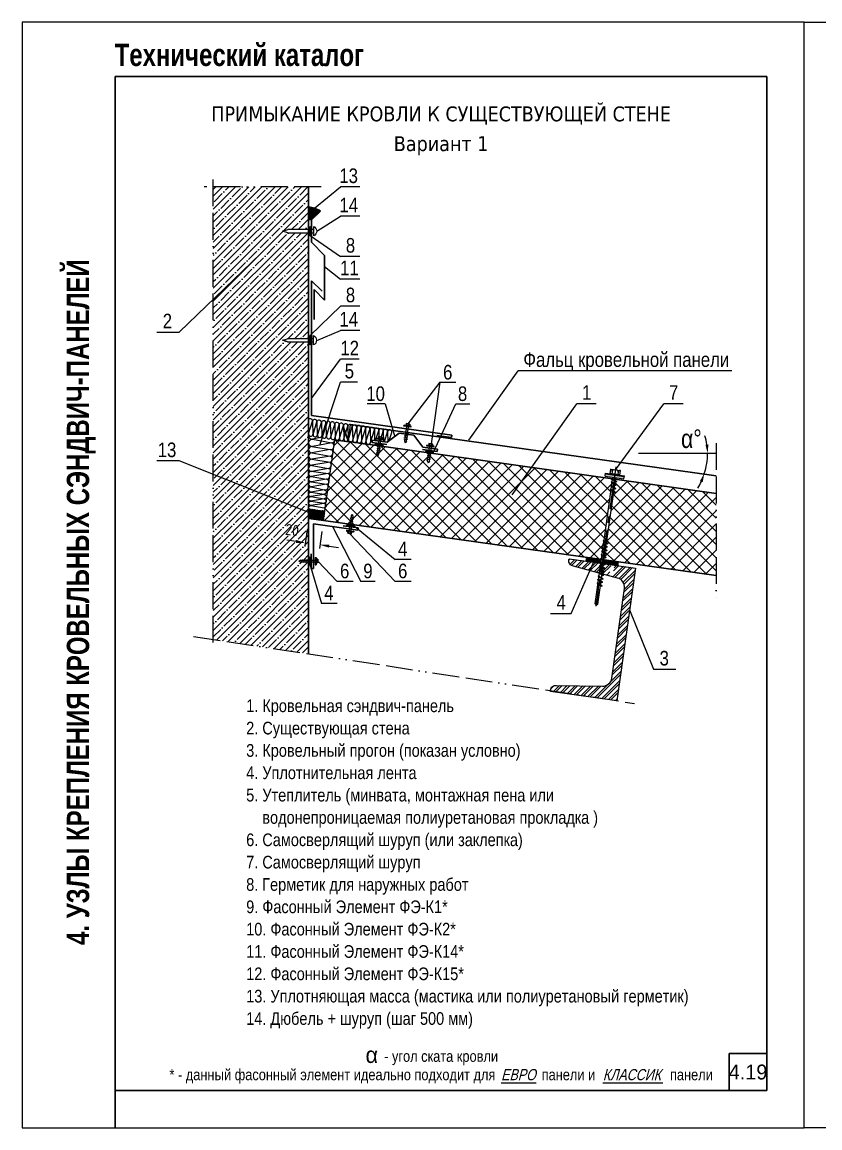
# Model space of a CAD drawing. Extents: x 5821 to 16321, y -13531 to 5774.
# Drawn here: x 14221 to 15292, y -11304 to -9819 of the extents above; entities that cross this region are included whole.
import ezdxf
from ezdxf.enums import TextEntityAlignment as Align

# ---------------------------------------------------------------- set-up
doc = ezdxf.new("R2010")
doc.units = 0
doc.header["$LTSCALE"] = 3
doc.linetypes.add('ACAD_ISO13W100', pattern=[36, 12, -3, 12, -3, 0, -3, 0, -3])
doc.linetypes.add('CENTER2', pattern=[28.575, 19.05, -3.175, 3.175, -3.175])
doc.layers.get('0').update_dxf_attribs({"linetype": 'CONTINUOUS', "lineweight": 30})
doc.layers.get('DEFPOINTS').update_dxf_attribs({"linetype": 'CONTINUOUS'})
for name, color, linetype, lineweight in [('Logo', 1, 'CONTINUOUS', 9), ('new_fill', 8, 'CONTINUOUS', 13), ('RAZMER', 7, 'CONTINUOUS', 9), ('Нащельники', 1, 'CONTINUOUS', 30), ('Саморезы', 7, 'CONTINUOUS', 13)]:
    doc.layers.add(name, color=color, linetype=linetype, lineweight=lineweight)
doc.layers.add('Прогон', color=7, linetype='CONTINUOUS')
doc.styles.add('LOGO', font='HATTEN.TTF')
doc.styles.add('ROMANS', font='romans.shx', dxfattribs={"width": 0.85})
doc.styles.get("Standard").update_dxf_attribs({"font": 'TAHOMA.TTF'})
doc.styles.add('style1', font='ARIALN.TTF')
doc.styles.add('style2', font='impact.TTF')
doc.styles.add('курсив', font='ARIAL.TTF', dxfattribs={"width": 0.8, "oblique": 15})
doc.dimstyles.new('5', dxfattribs={"dimscale": 5, "dimtxt": 3, "dimasz": 2.5, "dimexe": 1, "dimexo": 3, "dimgap": 0, "dimtad": 0, "dimdec": 0, "dimzin": 9, "dimdsep": 46, "dimtxsty": 'ROMANS', "dimblk2": 'OBLIQUE', "dimcen": -3, "dimdle": 1.5, "dimclrd": 256, "dimclre": 256, "dimclrt": 256, "dimadec": 0, "dimazin": 0, "dimtfac": 1, "dimtdec": 0, "dimtofl": 0, "dimtmove": 2, "dimatfit": 3, "dimfxl": 0, "dimtvp": 1, "dimtolj": 1, "dimtzin": 9, "dimarcsym": 0})
pattern_1 = [(360, (6525.6242, -17239.8601), (6e-16, 1.25), []), (60, (6525.6242, -17239.8601), (-1.08253175, 0.625), []), (120, (6525.6242, -17239.8601), (-1.08253175, -0.625), [])]
pattern_2 = [(45, (-4557.83, -20885.366), (-8.838835, 8.838835), []), (45, (-4548.991, -20885.366), (-8.838835, 8.838835), [15.625, -3.125, 0, -3.125])]

# ---------------------------------------------------------------- blocks, each defined once
blk = doc.blocks.new('*D1397')
at = {"layer": 'DEFPOINTS', "color": 0, "transparency": 16777216}
for p in [(14605.8, -10485.2), (14625.6, -10488), (14601.2, -10518)]:
    blk.add_point(p, dxfattribs=at)
at = {"layer": 'RAZMER', "lineweight": -2, "transparency": 16777216}
for p, q in [((14603.7, -10500), (14600.5, -10522.9)), ((14623.5, -10502.8), (14620.3, -10525.7)), ((14588.8, -10516.2), (14576.4, -10514.5)), ((14633.4, -10522.5), (14645.8, -10524.2))]:
    blk.add_line(p, q, dxfattribs=at)
at = {"layer": 'RAZMER', "transparency": 16777216}
for points in [[(14589.1, -10514.2), (14588.5, -10518.3), (14601.2, -10518)], [(14633.7, -10520.4), (14633.1, -10524.5), (14621, -10520.7)]]:
    blk.add_solid(points, dxfattribs=at)
at = {"layer": 'RAZMER', "transparency": 16777216, "insert": (14583.6, -10500.9), "char_height": 15, "attachment_point": 5, "rotation": 352.0324, "style": 'ROMANS'}
blk.add_mtext('\\A1;20', dxfattribs=at)
blk = doc.blocks.new('_OBLIQUE')
at = {"color": 0, "linetype": 'ByBlock'}
blk.add_line((-0.5, -0.5), (0.5, 0.5), dxfattribs=at)
blk = doc.blocks.new('дюбель')
at = {"layer": 'Прогон', "ltscale": 150}
for p, q in [((0, 41.7), (-2.1, 34.9)), ((-2.1, 0), (-2.1, 34.9)), ((2.1, 34.9), (0, 41.7)), ((2.1, 34.9), (2.1, 0)), ((6.3, 0), (-6.3, 0))]:
    blk.add_line(p, q, dxfattribs=at)
blk.add_arc((0, 2.7), 6.82, 203.6469, 336.3531, dxfattribs=at)
blk = doc.blocks.new('саморез1')
at = {"layer": 'new_fill'}
blk.add_hatch(color=254, dxfattribs=at).paths.add_polyline_path([(-1.2, -4.8), (0, -4.8), (0, 4.8), (-1.2, 4.8)])
at = {"layer": 'Саморезы', "ltscale": 150}
for p, q in [((-3.9, 2.6), (-1.5, 2.6)), ((-3.9, 2.6), (-3.9, -2.4)), ((-2.9, 1.7), (-1.5, 1.7)), ((-1.9, 2.6), (-1.9, -2.4)), ((0, 4.8), (-1.5, 4.8)), ((-1.5, 4.8), (-1.5, -4.8)), ((-1.2, 4.8), (-1.2, -4.8)), ((0, 4.8), (0, -4.8)), ((19.2, 1.4), (0, 1.4)), ((8.4, 2.4), (10.5, -2.4)), ((11.1, 2.4), (13.2, -2.4)), ((13.8, 2.4), (15.9, -2.4)), ((16.4, 2.4), (18.5, -2.4)), ((19.2, 1.4), (21.8, 0)), ((19.2, -1.4), (21.8, 0)), ((-3.9, -2.4), (-1.5, -2.4)), ((-2.9, -1.4), (-1.5, -1.4)), ((0, -4.8), (-1.5, -4.8)), ((0, -1.4), (19.2, -1.4))]:
    blk.add_line(p, q, dxfattribs=at)
for centre, start, end in [((-2.9, 2.7), 182.373, 269.9653), ((-2.9, 0.7), 90.0347, 177.627), ((-2.9, -0.4), 182.373, 269.9653), ((-2.9, -2.4), 90.0347, 177.627)]:
    blk.add_arc(centre, 1, start, end, dxfattribs=at)
blk = doc.blocks.new('саморез4')
at = {"layer": 'new_fill'}
blk.add_hatch(color=254, dxfattribs=at).paths.add_polyline_path([(-2.4, -9.4), (0, -9.4), (0, 9.8), (-2.4, 9.8)])
at = {"layer": 'Саморезы', "ltscale": 150}
for p, q in [((-7.9, 5), (-3.1, 5)), ((-7.9, -5), (-7.9, 5)), ((-5.9, 3.1), (-3.1, 3.1)), ((-3.8, -5), (-3.8, 5)), ((0, 9.8), (-3.1, 9.8)), ((-3.1, -9.4), (-3.1, 9.8)), ((-2.4, -9.4), (-2.4, 9.8)), ((0, -9.4), (0, 9.8)), ((64.9, 1.5), (0, 1.5)), ((1.3, -2.2), (3.4, 2.7)), ((1.9, -2.2), (4, 2.7)), ((3.7, 2.9), (3.4, 2.7)), ((3.7, 2.9), (4, 2.7)), ((4.9, -2.2), (7, 2.7)), ((5.5, -2.2), (7.6, 2.7)), ((7.3, 2.9), (7, 2.7)), ((7.3, 2.9), (7.6, 2.7)), ((8.6, -2.2), (10.7, 2.7)), ((9.2, -2.2), (11.3, 2.7)), ((11, 2.9), (10.7, 2.7)), ((11, 2.9), (11.3, 2.7)), ((12.2, -2.2), (14.3, 2.7)), ((12.8, -2.2), (14.9, 2.7)), ((14.6, 2.9), (14.3, 2.7)), ((14.6, 2.9), (14.9, 2.7)), ((64.9, -2.2), (67, 2.7)), ((65.6, -2.2), (67.7, 2.7)), ((67.3, 2.9), (67, 2.7)), ((130, 1.3), (67.1, 1.3)), ((67.3, 2.9), (67.7, 2.7)), ((68.6, -2.2), (70.7, 2.7)), ((69.2, -2.2), (71.3, 2.7)), ((71, 2.9), (70.7, 2.7)), ((71, 2.9), (71.3, 2.7)), ((72.2, -2.2), (74.3, 2.7)), ((72.8, -2.2), (74.9, 2.7)), ((74.6, 2.9), (74.3, 2.7)), ((74.6, 2.9), (74.9, 2.7)), ((75.8, -2.2), (77.9, 2.7)), ((76.4, -2.2), (78.5, 2.7)), ((78.2, 2.9), (77.9, 2.7)), ((78.2, 2.9), (78.5, 2.7)), ((79.5, -2.2), (81.5, 2.7)), ((80.1, -2.2), (82.2, 2.7)), ((81.9, 2.9), (81.5, 2.7)), ((81.9, 2.9), (82.2, 2.7)), ((83.1, -2.2), (85.2, 2.7)), ((83.7, -2.2), (85.8, 2.7)), ((85.5, 2.9), (85.2, 2.7)), ((85.5, 2.9), (85.8, 2.7)), ((86.7, -2.2), (88.8, 2.7)), ((87.3, -2.2), (89.4, 2.7)), ((89.1, 2.9), (88.8, 2.7)), ((89.1, 2.9), (89.4, 2.7)), ((90.3, -2.2), (92.4, 2.7)), ((90.9, -2.2), (93, 2.7)), ((92.7, 2.9), (92.4, 2.7)), ((92.7, 2.9), (93, 2.7)), ((94, -2.2), (96.1, 2.7)), ((94.6, -2.2), (96.7, 2.7)), ((96.4, 2.9), (96.1, 2.7)), ((96.4, 2.9), (96.7, 2.7)), ((97.6, -2.2), (99.7, 2.7)), ((98.2, -2.2), (100.3, 2.7)), ((100, 2.9), (99.7, 2.7)), ((100, 2.9), (100.3, 2.7)), ((101.2, -2.2), (103.3, 2.7)), ((101.8, -2.2), (103.9, 2.7)), ((103.6, 2.9), (103.3, 2.7)), ((103.6, 2.9), (103.9, 2.7)), ((104.8, -2.2), (106.9, 2.7)), ((105.5, -2.2), (107.6, 2.7)), ((107.2, 2.9), (106.9, 2.7)), ((107.2, 2.9), (107.6, 2.7)), ((108.5, -2.2), (110.6, 2.7)), ((109.1, -2.2), (111.2, 2.7)), ((110.9, 2.9), (110.6, 2.7)), ((110.9, 2.9), (111.2, 2.7)), ((130, 1.3), (131.2, 0)), ((-7.9, -5), (-3.1, -5)), ((-5.9, -3.1), (-3.1, -3.1)), ((0, -9.4), (-3.1, -9.4)), ((64.9, -1.5), (0, -1.5)), ((64.9, -1.5), (0, -1.5)), ((1.6, -2.4), (1.3, -2.2)), ((1.6, -2.4), (1.9, -2.2)), ((5.2, -2.4), (4.9, -2.2)), ((5.2, -2.4), (5.5, -2.2)), ((8.9, -2.4), (8.6, -2.2)), ((8.9, -2.4), (9.2, -2.2)), ((12.5, -2.4), (12.2, -2.2)), ((12.5, -2.4), (12.8, -2.2)), ((65.3, -2.4), (64.9, -2.2)), ((65.3, -2.4), (65.6, -2.2)), ((130, -1.3), (67.1, -1.3)), ((68.9, -2.4), (68.6, -2.2)), ((68.9, -2.4), (69.2, -2.2)), ((72.5, -2.4), (72.2, -2.2)), ((72.5, -2.4), (72.8, -2.2)), ((76.1, -2.4), (75.8, -2.2)), ((76.1, -2.4), (76.4, -2.2)), ((79.8, -2.4), (79.5, -2.2)), ((79.8, -2.4), (80.1, -2.2)), ((83.4, -2.4), (83.1, -2.2)), ((83.4, -2.4), (83.7, -2.2)), ((87, -2.4), (86.7, -2.2)), ((87, -2.4), (87.3, -2.2)), ((90.6, -2.4), (90.3, -2.2)), ((90.6, -2.4), (90.9, -2.2)), ((94.3, -2.4), (94, -2.2)), ((94.3, -2.4), (94.6, -2.2)), ((97.9, -2.4), (97.6, -2.2)), ((97.9, -2.4), (98.2, -2.2)), ((101.5, -2.4), (101.2, -2.2)), ((101.5, -2.4), (101.8, -2.2)), ((105.1, -2.4), (104.8, -2.2)), ((105.1, -2.4), (105.5, -2.2)), ((108.8, -2.4), (108.5, -2.2)), ((108.8, -2.4), (109.1, -2.2)), ((130, -1.3), (131.2, 0))]:
    blk.add_line(p, q, dxfattribs=at)
at = {"layer": 'Саморезы'}
for p, q in [((67.1, 1.3), (64.9, 1.5)), ((67.1, -1.3), (64.9, -1.5))]:
    blk.add_line(p, q, dxfattribs=at)
at = {"layer": 'Саморезы', "ltscale": 150}
for centre, radius, start, end in [((-5.9, 5.1), 2, 182.373, 269.9653), ((-5.9, 1.1), 2, 90.0347, 177.627), ((80.3, 1057.7), 1058.9, 271.592, 272.7554), ((-5.9, -1.1), 2, 182.373, 269.9653), ((-5.9, -5.1), 2, 90.0347, 177.627)]:
    blk.add_arc(centre, radius, start, end, dxfattribs=at)
blk = doc.blocks.new('1volna')
at = {"layer": 'new_fill'}
for p, q in [((2.7, -16.2), (-2.7, 16.2)), ((8.1, 16.2), (2.7, -16.2)), ((13.7, -16.2), (8.3, 16.2)), ((19.1, 16.2), (13.7, -16.2)), ((24.7, -16.2), (19.3, 16.2)), ((30, 16.2), (24.7, -16.2)), ((35.9, -16.2), (30.5, 16.2)), ((41.3, 16.2), (35.9, -16.2))]:
    blk.add_line(p, q, dxfattribs=at)
for centre, start, end in [((2.7, 16.2), 0, 180), ((13.7, 16.2), 0, 180), ((24.7, 16.2), 0, 180), ((35.9, 16.2), 0, 180), ((-2.9, -16.2), 180, 270), ((-2.7, -16.2), 270, 0), ((8.1, -16.2), 180, 270), ((8.3, -16.2), 270, 0), ((19.1, -16.2), 180, 270), ((19.3, -16.2), 270, 0), ((30, -16.2), 180, 270), ((30.5, -16.2), 270, 0)]:
    blk.add_arc(centre, 5.4, start, end, dxfattribs=at)

msp = doc.modelspace()

# ---------------------------------------------------------------- hatches: boundary and pattern name
at = {"layer": 'new_fill'}
h = msp.add_hatch(dxfattribs=at)
h.set_pattern_fill('ANSI35', color=256, scale=50, style=0)
h.set_pattern_definition(pattern_2)
h.paths.add_polyline_path([(14477.71, -10501.31), (14605.77, -10430.93), (14605.77, -10248.09), (14577.64, -10248.09), (14574.96, -10245.99), (14577.64, -10243.89), (14605.77, -10243.89), (14605.77, -10101.58), (14577.64, -10101.58), (14574.96, -10099.48), (14577.64, -10097.38), (14605.77, -10097.38), (14605.77, -10040.03), (14477.71, -10040.03)])
h = msp.add_hatch(dxfattribs=at)
h.set_pattern_fill('NET3', color=256, scale=10, style=0)
h.set_pattern_definition([(0, (3888.2201, -14873.3375), (3e-16, 1.25), []), (60, (3888.2201, -14873.3375), (-1.08253175, 0.625), []), (120, (3888.2201, -14873.3375), (-1.08253175, -0.625), [])])
h.paths.add_polyline_path([(14621.58, -10072.46, 0.148262), (14605.77, -10067.26), (14605.77, -10084.48), (14609.56, -10084.48)])
h = msp.add_hatch(dxfattribs=at)
h.set_pattern_fill('NET3', color=256, scale=10, style=0)
h.set_pattern_definition([(180, (13967.7021, -15419.9126), (3e-16, 1.25), []), (120, (13967.7021, -15419.9126), (1.08253175, 0.625), []), (60, (13967.7021, -15419.9126), (1.08253175, -0.625), [])])
h.paths.add_polyline_path([(14605.77, -10095.54, -1), (14609.56, -10095.54), (14609.56, -10097.38), (14605.77, -10097.38)])
h.paths.add_polyline_path([(14605.77, -10097.38), (14609.56, -10097.38), (14609.56, -10101.58), (14605.77, -10101.58)])
h.paths.add_polyline_path([(14605.77, -10101.58), (14609.56, -10101.58), (14609.56, -10103.43, -1), (14605.77, -10103.43)])
h = msp.add_hatch(dxfattribs=at)
h.set_pattern_fill('NET3', color=256, scale=10, style=0)
h.set_pattern_definition([(180, (13967.7021, -4925.5567), (1e-13, -1.25), []), (240, (13967.7021, -4925.5567), (1.08253175, -0.625), []), (300, (13967.7021, -4925.5567), (1.08253175, 0.625), [])])
h.paths.add_polyline_path([(14605.77, -10249.93, 1), (14609.56, -10249.93), (14609.56, -10248.09), (14605.77, -10248.09)])
h.paths.add_polyline_path([(14605.77, -10248.09), (14609.56, -10248.09), (14609.56, -10243.89), (14605.77, -10243.89)])
h.paths.add_polyline_path([(14605.77, -10243.89), (14609.56, -10243.89), (14609.56, -10242.04, 1), (14605.77, -10242.04)])
h = msp.add_hatch(dxfattribs=at)
h.set_pattern_fill('ANSI37', color=256, scale=100, style=0)
h.set_pattern_definition([(45, (422.525, -20821.423), (-8.838835, 8.838835), []), (135, (422.525, -20821.423), (-8.838835, -8.838835), [])])
h.paths.add_polyline_path([(14758.81, -10396.17), (14757.78, -10403.54), (14753.62, -10402.95), (14754.65, -10395.59), (14640.91, -10379.6), (14640.53, -10382.31, -0.0210888), (14640.48, -10382.69), (14639.27, -10391.26, -0.0200414), (14639.22, -10391.62), (14636.81, -10408.79, -0.0656886), (14636.65, -10409.91), (14635.64, -10417.1, -0.0761185), (14635.49, -10418.21), (14634.6, -10424.51, -0.0873309), (14634.41, -10425.89), (14633.54, -10432.03, -0.0523907), (14633.42, -10432.95), (14632.51, -10439.41, -0.0327788), (14632.45, -10439.79), (14631.62, -10445.75, -0.0426519), (14631.53, -10446.34), (14630.68, -10452.42, -0.0438305), (14630.6, -10452.96), (14629.85, -10458.29, -0.0519206), (14629.74, -10459.09), (14625.68, -10487.97), (14998.36, -10540.14), (15013.54, -10431.97)])
h.paths.add_polyline_path([(15018.3, -10432.64), (15003.11, -10540.8), (15153.02, -10561.78), (15153.02, -10451.57)])
h = msp.add_hatch(dxfattribs=at)
h.set_pattern_fill('NET3', color=256, scale=10, style=0)
h.set_pattern_definition(pattern_1)
h.paths.add_polyline_path([(14698.71, -10384.18), (14697.07, -10383.95, 0.7824442), (14696.59, -10387.42), (14698.22, -10387.65)])
h.paths.add_polyline_path([(14702.87, -10384.77), (14698.71, -10384.18), (14698.22, -10387.65), (14702.38, -10388.23)])
h.paths.add_polyline_path([(14704.68, -10385.02), (14702.87, -10384.77), (14702.38, -10388.23), (14704.2, -10388.49, 0.7824442)])
h = msp.add_hatch(dxfattribs=at)
h.set_pattern_fill('NET3', color=256, scale=10, style=0)
h.set_pattern_definition(pattern_1)
h.paths.add_polyline_path([(14766.33, -10393.69), (14764.69, -10393.46, 0.7824442), (14764.21, -10396.92), (14765.84, -10397.15)])
h.paths.add_polyline_path([(14770.49, -10394.27), (14766.33, -10393.69), (14765.84, -10397.15), (14770, -10397.74)])
h.paths.add_polyline_path([(14772.3, -10394.53), (14770.49, -10394.27), (14770, -10397.74), (14771.82, -10397.99, 0.7824442)])
h = msp.add_hatch(dxfattribs=at)
h.set_pattern_fill('ANSI35', color=256, scale=50, style=0)
h.set_pattern_definition(pattern_2)
h.paths.add_polyline_path([(14596.59, -10540.32), (14605.77, -10540.32), (14605.77, -10430.93), (14477.71, -10501.31), (14477.71, -10647.7), (14605.77, -10667.17), (14605.77, -10544.52), (14596.59, -10544.52)])
h.paths.add_polyline_path([(14571.18, -10487.84), (14599.05, -10491.74), (14595.93, -10514.02), (14568.06, -10510.12)], flags=24)
h = msp.add_hatch(dxfattribs=at)
h.set_pattern_fill('ESCHER', color=256, scale=5, style=0)
h.set_pattern_definition([(60, (9138.22, -13234.525), (-6, -1e-09), [5.5, -0.5]), (180, (9138.22, -13234.525), (3, -5.1961524), [5.5, -0.5]), (300, (9138.22, -13234.525), (6, -1e-09), [5.5, -0.5]), (60, (9138.72, -13234.525), (-6, -1e-09), [1, -5]), (300, (9138.72, -13234.525), (6, -1e-09), [1, -5]), (60, (9137.97, -13234.092), (-6, -1e-09), [1, -5]), (180, (9137.97, -13234.092), (3, -5.1961524), [1, -5]), (300, (9137.97, -13234.958), (6, -1e-09), [1, -5]), (180, (9137.97, -13234.958), (3, -5.1961524), [1, -5]), (60, (9136.22, -13234.525), (-6, -1e-09), [1, -5]), (300, (9136.22, -13234.525), (6, -1e-09), [1, -5]), (60, (9139.22, -13236.257), (-6, -1e-09), [1, -5]), (180, (9139.22, -13236.257), (3, -5.1961524), [1, -5]), (300, (9139.22, -13232.793), (6, -1e-09), [1, -5]), (180, (9139.22, -13232.793), (3, -5.1961524), [1, -5]), (0, (9139.22, -13233.659), (-3, 5.1961524), [3.5, -2.5]), (0, (9139.22, -13235.391), (-3, 5.1961524), [3.5, -2.5]), (120, (9138.47, -13233.226), (-6, 1e-09), [3.5, -2.5]), (120, (9136.97, -13234.092), (-6, 1e-09), [3.5, -2.5]), (240, (9136.97, -13234.958), (3, -5.1961524), [3.5, -2.5]), (240, (9138.47, -13235.824), (3, -5.1961524), [3.5, -2.5])])
h.paths.add_polyline_path([(14627.46, -10475.3), (14605.77, -10472.26), (14605.77, -10485.18), (14625.68, -10487.97)])
h = msp.add_hatch(dxfattribs=at)
h.set_pattern_fill('NET3', color=256, scale=10, angle=-8, style=0)
h.set_pattern_definition([(352, (4614.374, -15893.5783), (0.17396638, 1.23783509), []), (52, (4614.374, -15893.5783), (-0.98501344, 0.76957684), []), (112, (4614.374, -15893.5783), (-1.15897982, -0.46825824), [])])
h.paths.add_polyline_path([(14660.61, -10492.86), (14658.78, -10492.6, 0.784012), (14658.3, -10496.07), (14660.12, -10496.33)])
h.paths.add_polyline_path([(14664.77, -10493.44), (14660.61, -10492.86), (14660.12, -10496.33), (14664.28, -10496.91)])
h.paths.add_polyline_path([(14666.39, -10493.67), (14664.77, -10493.44), (14664.28, -10496.91), (14665.91, -10497.14, 0.7809828)])
h = msp.add_hatch(dxfattribs=at)
h.set_pattern_fill('NET3', color=256, scale=10, style=0)
h.set_pattern_definition([(0, (7455.419, -17231.9153), (0, 1.25), []), (60, (7455.419, -17231.9153), (-1.08253175, 0.625), []), (120, (7455.419, -17231.9153), (-1.08253175, -0.625), [])])
h.paths.add_polyline_path([(14609.27, -10540.32), (14609.27, -10538.8, 0.7824442), (14605.77, -10538.8), (14605.77, -10540.32)])
h.paths.add_polyline_path([(14605.77, -10540.32), (14605.77, -10544.52), (14609.27, -10544.52), (14609.27, -10540.32)])
h.paths.add_polyline_path([(14605.77, -10544.52), (14605.77, -10546.48, 0.7824442), (14609.27, -10546.48), (14609.27, -10544.52)])
h = msp.add_hatch(dxfattribs=at)
h.set_pattern_fill('ANSI32', color=256, scale=20, style=0)
h.set_pattern_definition([(45, (5963.398, -21385.839), (-5.303301, 5.303301), []), (45, (5966.9334, -21385.839), (-5.303301, 5.303301), [])])
h.paths.add_polyline_path([(15016.3, -10547.88), (15014.1, -10563.55), (15020.51, -10565.28, -0.3791009), (15029.74, -10579.21), (15012.78, -10699.71, -0.3791009), (15000.07, -10710.56), (14938.68, -10709.64, 0.4142136), (14930.54, -10715.77), (14930.29, -10717.55), (15019.42, -10730.09), (15044.49, -10551.85)])
h.paths.add_polyline_path([(15009.43, -10562.28), (15011.55, -10547.21), (14998.69, -10545.4), (14986.17, -10555.98)])
h.paths.add_polyline_path([(14986.17, -10555.98), (14998.69, -10545.4), (14955.37, -10539.31), (14955.12, -10541.09, 0.4142136), (14961.25, -10549.22)])
h = msp.add_hatch(dxfattribs=at)
h.set_pattern_fill('NET3', color=256, scale=10, style=0)
h.set_pattern_definition([(0, (422.5248, -20672.423), (0, 1.25), []), (60, (422.5248, -20672.423), (-1.082531755, 0.625), []), (120, (422.5248, -20672.423), (-1.082531755, -0.625), [])])
h.paths.add_polyline_path([(14998.36, -10540.14), (14979.19, -10537.45), (14978.48, -10542.56), (14997.64, -10545.25)])
h.paths.add_polyline_path([(15021.78, -10543.41), (15003.11, -10540.8), (15002.39, -10545.92), (15021.03, -10548.54)])

# ---------------------------------------------------------------- linework, layer by layer
at = {"color": 1}
for p, q in [((14346.09, -9891.59), (14346.09, -11303.74)), ((14346.09, -9891.59), (15221.09, -9891.59)), ((15221.09, -9891.59), (15221.09, -11253.74)), ((15170.18, -11203.74), (15221.09, -11203.74)), ((15170.18, -11203.74), (15170.18, -11253.74)), ((14346.09, -11253.74), (15221.09, -11253.74))]:
    msp.add_line(p, q, dxfattribs=at)
for p, q in [((14605.77, -10667.17), (14605.77, -10040.03)), ((14659.25, -10382.18), (14652.4, -10363.38)), ((14661.73, -10358.97), (15153.05, -10428.02)), ((14659.25, -10382.18), (15153.02, -10451.57)), ((14625.68, -10487.99), (15153.02, -10561.78))]:
    msp.add_line(p, q)
at = {"layer": 'Logo'}
for p, q in [((14864.07, -11243.31), (14911.31, -11243.31)), ((15000.69, -11243.31), (15081.14, -11243.31))]:
    msp.add_line(p, q, dxfattribs=at)
at = {"layer": 'new_fill'}
for p, q in [((14609.56, -10084.48), (14605.77, -10084.48)), ((14605.77, -10371.72), (14611.09, -10354.8)), ((14611.09, -10354.8), (14611.54, -10372.53)), ((14611.64, -10372.54), (14616.96, -10355.63)), ((14616.96, -10355.63), (14617.41, -10373.35)), ((14664.95, -10380.04), (14670.27, -10363.12)), ((14670.27, -10363.12), (14670.73, -10380.85)), ((14670.98, -10380.88), (14676.3, -10363.96)), ((14676.3, -10363.96), (14676.75, -10381.69)), ((14676.85, -10381.71), (14682.17, -10364.79)), ((14682.17, -10364.79), (14682.63, -10382.52)), ((14624.07, -10376.13), (14610.71, -10378.78)), ((14610.71, -10378.95), (14637.03, -10383.81)), ((14682.72, -10382.53), (14688.04, -10365.62)), ((14688.14, -10365.63), (14688.59, -10383.36)), ((14688.69, -10383.37), (14694.01, -10366.45)), ((14694.01, -10366.45), (14694.37, -10380.55)), ((14695.66, -10380.73), (14699.89, -10367.28)), ((14699.89, -10367.28), (14700.25, -10381.37)), ((14703.34, -10375.81), (14705.76, -10368.11)), ((14705.76, -10368.11), (14706.12, -10382.2)), ((14707.4, -10382.38), (14711.63, -10368.93)), ((14711.63, -10368.93), (14711.97, -10382.25)), ((14714.07, -10380.67), (14717.5, -10369.76)), ((14609.88, -10388.78), (14634.54, -10392.89)), ((14634.54, -10392.89), (14609.88, -10397)), ((14637.03, -10383.81), (14610.71, -10388.81)), ((14609.88, -10397.36), (14634.54, -10401.47)), ((14634.54, -10401.47), (14609.88, -10405.58)), ((14609.88, -10405.72), (14634.54, -10409.83)), ((14634.54, -10409.83), (14609.88, -10413.94)), ((14609.2, -10421.91), (14631.85, -10424.92)), ((14609.88, -10414.08), (14632.34, -10418.4)), ((14632.34, -10418.4), (14609.88, -10422.3)), ((14631.85, -10424.92), (14609.2, -10428.76)), ((14609.2, -10429.06), (14629.75, -10432.49)), ((14629.75, -10432.49), (14609.2, -10435.91)), ((14609.2, -10436.03), (14629.75, -10439.45)), ((14629.75, -10439.45), (14609.2, -10442.88)), ((14609.2, -10442.99), (14626.46, -10446.97))]:
    msp.add_line(p, q, dxfattribs=at)
for centre, radius, start, end in [((14605.1, -10095.92), 28.67, 54.91465, 88.64805), ((14608.1, -10354.38), 2.92, 82, 142.60947), ((14608.2, -10354.39), 2.92, 352, 82), ((14613.97, -10355.21), 2.92, 82, 172), ((14614.07, -10355.22), 2.92, 352, 82), ((14619.85, -10356.03), 2.92, 82, 172), ((14619.94, -10356.04), 2.92, 352, 82), ((14673.16, -10363.52), 2.92, 82, 172), ((14673.41, -10363.56), 2.92, 352, 82), ((14679.19, -10364.37), 2.92, 82, 172), ((14679.29, -10364.38), 2.92, 352, 82), ((14685.06, -10365.2), 2.92, 82, 172), ((14685.16, -10365.21), 2.92, 352, 82), ((14690.93, -10366.02), 2.92, 82, 172), ((14691.13, -10366.05), 2.92, 352, 82), ((14696.9, -10366.86), 2.92, 82, 172), ((14697, -10366.87), 2.92, 352, 82), ((14702.77, -10367.69), 2.92, 82, 172), ((14702.87, -10367.7), 2.92, 352, 82), ((14608.65, -10372.12), 2.92, 172, 352), ((14610.71, -10373.85), 4.93, 176.10862, 270), ((14610.71, -10383.88), 4.93, 90, 270), ((14614.52, -10372.95), 2.92, 172, 352), ((14635.75, -10378.5), 5.46, 283.53183, 13.06002), ((14667.84, -10380.44), 2.92, 172, 352), ((14708.65, -10368.51), 2.92, 82, 172), ((14708.74, -10368.52), 2.92, 352, 82), ((14714.52, -10369.34), 2.92, 82, 172), ((14714.62, -10369.35), 2.92, 352, 82), ((14609.88, -10392.89), 4.11, 90, 270), ((14635.15, -10388.17), 4.76, 262.64444, 66.54846), ((14634.55, -10396.99), 4.1, 354.92132, 90.07773), ((14673.87, -10381.29), 2.92, 172, 352), ((14679.74, -10382.11), 2.92, 172, 352), ((14685.71, -10382.95), 2.92, 172, 352), ((14609.88, -10401.47), 4.11, 90, 270), ((14609.88, -10409.83), 4.11, 90, 270), ((14631.44, -10413.6), 4.88, 280.63776, 50.57661), ((14634.56, -10397.4), 4.07, 269.76441, 0.70575), ((14633.05, -10405.65), 4.44, 289.68043, 70.31957), ((14609.88, -10418.19), 4.11, 90, 270), ((14609.2, -10425.34), 3.42, 90, 270), ((14631.91, -10421.65), 3.27, 268.87795, 82.4652), ((14609.2, -10432.49), 3.42, 90, 270), ((14609.2, -10439.45), 3.42, 90, 270), ((14630.33, -10428.65), 3.88, 261.4166, 356.88458), ((14629.75, -10435.91), 3.42, 360, 90), ((14629.75, -10436.03), 3.42, 270, 0), ((14628.83, -10442.75), 3.42, 359.94238, 74.45324), ((14630.55, -10428.36), 3.68, 352.19821, 69.3787), ((14609.2, -10446.42), 3.42, 90, 270), ((14627.54, -10442.35), 4.74, 256.84913, 353.82328)]:
    msp.add_arc(centre, radius, start, end, dxfattribs=at)
at = {"layer": 'RAZMER', "linetype": 'ACAD_ISO13W100'}
for p, q in [((14477.71, -10652), (14477.71, -10029.27)), ((14622.42, -10040.03), (14465.46, -10040.03)), ((15153.02, -10384.07), (15153.02, -10594.06)), ((14451.33, -10643.68), (15043.31, -10733.73))]:
    msp.add_line(p, q, dxfattribs=at)
at = {"layer": 'RAZMER'}
for p, q in [((14613.79, -10068.6), (14648.53, -10040.03)), ((14674.56, -10040.03), (14648.53, -10040.03)), ((14674.56, -10040.03), (14648.53, -10040.03)), ((14616.64, -10099.58), (14648.53, -10079.46)), ((14674.56, -10079.46), (14648.53, -10079.46)), ((14674.56, -10079.46), (14648.53, -10079.46)), ((14607.62, -10105.32), (14648.53, -10133.49)), ((14541.74, -10129.65), (14431.75, -10235.13)), ((14674.56, -10133.49), (14648.53, -10133.49)), ((14674.56, -10133.49), (14648.53, -10133.49)), ((14627.23, -10146.98), (14648.53, -10163.83)), ((14674.56, -10163.83), (14648.53, -10163.83)), ((14674.56, -10163.83), (14648.53, -10163.83)), ((14607.66, -10239.44), (14648.53, -10200.16)), ((14674.56, -10200.16), (14648.53, -10200.16)), ((14674.56, -10200.16), (14648.53, -10200.16)), ((14401.8, -10235.13), (14431.75, -10235.13)), ((14616.62, -10246.46), (14648.53, -10232.71)), ((14674.56, -10232.71), (14648.53, -10232.71)), ((14674.56, -10232.71), (14648.53, -10232.71)), ((14609.56, -10324.41), (14648.53, -10271.53)), ((14673.74, -10271.53), (14648.53, -10271.53)), ((14820.63, -10380.34), (14886.82, -10286.94)), ((15173.7, -10286.94), (14886.82, -10286.94)), ((15173.7, -10286.94), (14886.82, -10286.94)), ((14620.7, -10386.91), (14648.54, -10302.34)), ((14671.43, -10302.34), (14648.54, -10302.34)), ((14782.1, -10302.34), (14739.01, -10358.23)), ((14782.1, -10302.34), (14770.18, -10385.2)), ((14782.1, -10302.34), (14803.19, -10302.34)), ((14708.71, -10331.17), (14684.53, -10331.17)), ((14708.71, -10331.17), (14721.39, -10375.5)), ((14773.42, -10396.45), (14803.19, -10331.17)), ((14803.19, -10331.17), (14822.07, -10331.17)), ((14879.04, -10453.47), (14965.71, -10331.17)), ((14991.74, -10331.17), (14965.71, -10331.17)), ((14991.74, -10331.17), (14965.71, -10331.17)), ((15017.64, -10420.03), (15082.41, -10331.17)), ((15108.43, -10331.17), (15082.41, -10331.17)), ((15108.43, -10331.17), (15082.41, -10331.17)), ((14659.25, -10382.18), (14661.73, -10358.97)), ((14625.68, -10487.97), (14640.91, -10379.6)), ((14640.91, -10379.6), (14659.53, -10382.22)), ((14431.75, -10408.07), (14401.89, -10408.07)), ((14614.97, -10481), (14431.75, -10408.07)), ((15153.02, -10398.04), (15048.57, -10398.04)), ((14605.77, -10472.26), (14627.67, -10475.33)), ((14605.77, -10485.18), (14625.68, -10487.97)), ((14637.91, -10496.23), (14675.8, -10569.83)), ((14667.45, -10495.84), (14722.01, -10540.32)), ((14660.82, -10505.45), (14722.01, -10569.83)), ((14618.28, -10542.63), (14644.12, -10569.83)), ((14743.22, -10540.32), (14722.01, -10540.32)), ((14958.21, -10612.89), (14989.4, -10541.49)), ((14978.48, -10542.56), (14979.19, -10537.45)), ((15021.02, -10548.63), (15021.78, -10543.41)), ((14607.52, -10546.6), (14622.92, -10599.35)), ((14665.33, -10569.83), (14644.12, -10569.83)), ((14694.9, -10569.83), (14675.8, -10569.83)), ((14743.22, -10569.83), (14722.01, -10569.83)), ((14644.12, -10599.35), (14622.92, -10599.35)), ((14930.61, -10612.89), (14958.21, -10612.89)), ((15036.59, -10608.05), (15068.85, -10687.88)), ((15068.85, -10687.88), (15098.71, -10687.88))]:
    msp.add_line(p, q, dxfattribs=at)
at = {"layer": 'RAZMER', "linetype": 'CENTER2'}
msp.add_line((15018.27, -10415.82), (14991.52, -10603.26), dxfattribs=at)
at = {"layer": 'RAZMER'}
for points in [[(15271.09, -9818.74), (14221.09, -9818.74), (14221.09, -11303.74), (15271.09, -11303.74)], [(15271.09, -9818.74), (16321.09, -9818.74), (16321.09, -11303.74), (15271.09, -11303.74)]]:
    msp.add_lwpolyline(points, close=True, dxfattribs=at)
for centre, radius, start, end in [((14607.66, -10095.54), 1.89, 0, 180), ((14607.66, -10103.43), 1.89, 180, 0), ((14607.66, -10242.04), 1.89, 0, 180), ((14607.66, -10249.93), 1.89, 180, 0), ((14697.26, -10385.75), 1.8, 95.91761, 248.08239), ((14704.01, -10386.7), 1.8, 275.91761, 68.08239), ((14764.88, -10395.25), 1.8, 95.91761, 248.08239), ((14771.63, -10396.2), 1.8, 275.91761, 68.08239), ((14658.96, -10494.4), 1.8, 95.91761, 248.08239), ((14665.71, -10495.34), 1.8, 275.91761, 68.08239), ((14607.52, -10539.23), 1.8, 13.91761, 166.08239), ((14607.52, -10546.05), 1.8, 193.91761, 346.08239)]:
    msp.add_arc(centre, radius, start, end, dxfattribs=at)
at = {"layer": 'RAZMER', "lineweight": 0}
for centre, start, end in [((15059.86, -10398.04), 8.44301, 16.88601), ((15059.86, -10398.04), 340.84199, 0), ((15058.52, -10402.55), 328.86063, 335.97044)]:
    msp.add_arc(centre, 81.51, start, end, dxfattribs=at)
at = {"layer": 'RAZMER'}
for points in [[(15142.47, -10385.92), (15138.49, -10386.22), (15141.36, -10398.04)], [(15131.09, -10435.07), (15134.85, -10436.42), (15137.03, -10424.45)]]:
    msp.add_solid(points, dxfattribs=at)
at = {"layer": 'Нащельники'}
for p, q in [((14609.56, -10084.48), (14621.58, -10072.46)), ((14609.56, -10114.48), (14609.56, -10084.48)), ((14609.56, -10114.48), (14627.23, -10132.16)), ((14627.23, -10192.18), (14627.23, -10132.16)), ((14609.56, -10166.04), (14623.7, -10180.18)), ((14609.56, -10347), (14609.56, -10166.04)), ((14613.09, -10178.04), (14613.09, -10218.04)), ((14613.09, -10178.04), (14627.23, -10192.18)), ((14609.56, -10347), (14797.9, -10373.47)), ((14690.89, -10383.08), (14691.31, -10380.11)), ((14711.11, -10382.9), (14691.31, -10380.11)), ((14727.08, -10370.86), (14711.11, -10382.9)), ((14727.08, -10370.86), (14746.89, -10373.64)), ((14746.89, -10373.64), (14758.93, -10389.62)), ((14797.46, -10376.59), (14777.65, -10373.8)), ((14797.9, -10373.47), (14797.46, -10376.59)), ((14710.69, -10385.87), (14690.89, -10383.08)), ((14758.51, -10392.59), (14778.31, -10395.37)), ((14758.93, -10389.62), (14778.73, -10392.4)), ((14778.31, -10395.37), (14778.73, -10392.4)), ((14612.27, -10492.63), (14612.27, -10552.63)), ((14612.27, -10492.63), (14671.69, -10500.98)), ((14652.3, -10495.23), (14672.11, -10498.01)), ((14672.11, -10498.01), (14671.69, -10500.98)), ((14609.27, -10532.63), (14609.27, -10552.63)), ((14609.27, -10552.63), (14612.27, -10552.63))]:
    msp.add_line(p, q, dxfattribs=at)
at = {"layer": 'Прогон', "linetype": 'Continuous'}
msp.add_lwpolyline([(14930.29, -10717.55), (14930.54, -10715.77, -0.4142136), (14938.68, -10709.64), (15000.07, -10710.56, 0.3791009), (15012.78, -10699.71), (15029.74, -10579.21, 0.3791009), (15020.51, -10565.28), (14961.25, -10549.22, -0.4142136), (14955.12, -10541.09), (14955.37, -10539.31), (15044.49, -10551.85), (15019.42, -10730.09)], format="xyb", close=True, dxfattribs=at)

# ---------------------------------------------------------------- block references
at = {"layer": 'new_fill', "xscale": -1, "rotation": 90}
for p in [(14612.56, -10099.48), (14612.18, -10245.99)]:
    msp.add_blockref('дюбель', p, dxfattribs=at)
at = {"layer": 'new_fill'}
for p, xscale, yscale, zscale, rotation in [((14640.98, -10367.83), 0.54026787374995, 0.54026787374995, 0.54026787374995, 171.9999999999966), ((14664.63, -10371.16), 0.54026787374995, 0.54026787374995, 0.54026787374995, 171.9999999999966), ((14617.65, -10469.46), -0.5445000000001801, 0.5445000000001801, 0.5445000000000001, 270)]:
    msp.add_blockref('1volna', p, dxfattribs=dict(at, xscale=xscale, yscale=yscale, zscale=zscale, rotation=rotation))
at = {"layer": 'RAZMER'}
for p, rotation in [((14738.34, -10362.12), 261.9999999999632), ((14701.49, -10379.52), 261.9999999999632), ((14769.11, -10389.03), 261.9999999999632), ((14661.49, -10501.56), 82.048568954028)]:
    msp.add_blockref('саморез1', p, dxfattribs=dict(at, rotation=rotation))
at = {"layer": 'RAZMER', "xscale": -1}
msp.add_blockref('саморез1', (14614.34, -10542.63), dxfattribs=at)
at = {"layer": 'Прогон', "xscale": 1.320000000000317, "yscale": 1.320000000000317, "zscale": 1.320000000000317, "rotation": 262.0000000000255}
msp.add_blockref('саморез4', (15016.2, -10430.33), dxfattribs=at)

# ---------------------------------------------------------------- texts
for s, p in [('ПРИМЫКАНИЕ КРОВЛИ К СУЩЕСТВУЮЩЕЙ СТЕНЕ', (14783.59, -9951.99)), ('Вариант 1', (14783.59, -9991.99))]:
    msp.add_text(s, height=20).set_placement(p, align=Align.CENTER)
at = {"style": 'style1'}
for s, height, p in [('13', 19.612, (14659.44, -10034.86)), ('14', 19.612, (14659.59, -10074.29)), ('11', 19.612, (14660.49, -10158.66)), ('14', 19.612, (14659.59, -10227.54)), ('12', 19.612, (14660.83, -10266.35)), ('5', 19.61, (14660.46, -10297.17)), ('10', 19.612, (14695.7, -10327.55)), ('8', 19.61, (14812.39, -10327.55)), ('- угол ската кровли', 15, (14783.59, -11215)), ('* - данный фасонный элемент идеально подходит для             панели и                     панели', 15, (14783.59, -11239.74))]:
    msp.add_text(s, height=height, dxfattribs=at).set_placement(p, align=Align.CENTER)
for s, height, p in [('8', 19.61, (14655.66, -10128.32)), ('8', 19.61, (14655.66, -10194.99)), ('2', 19.61, (14409.86, -10230.01)), ('Фальц кровельной панели', 19.6116, (14893.96, -10281.77)), ('6', 19.61, (14786.22, -10298.72)), ('1', 19.61, (14972.85, -10326)), ('7', 19.61, (15089.54, -10326)), ('13', 19.612, (14403.11, -10402.95)), ('4', 19.61, (14725.79, -10536.14)), ('6', 19.61, (14647.9, -10565.66)), ('9', 19.61, (14679.14, -10565.66)), ('6', 19.61, (14725.79, -10565.66)), ('4', 19.61, (14626.7, -10595.18)), ('4', 19.61, (14938.67, -10607.77)), ('3', 19.61, (15076.91, -10682.76)), ('1. Кровельная сэндвич-панель', 17, (14521.91, -10745.35)), ('2. Существующая стена', 17, (14521.91, -10775.35)), ('3. Кровельный прогон (показан условно)', 17, (14521.91, -10805.35)), ('4. Уплотнительная лента', 17, (14521.91, -10835.35)), ('5. Утеплитель (минвата, монтажная пена или', 17, (14521.91, -10865.35)), ('    водонепроницаемая полиуретановая прокладка )', 17, (14521.91, -10895.35)), ('6. Самосверлящий шуруп (или заклепка)', 17, (14521.91, -10925.35)), ('7. Самосверлящий шуруп', 17, (14521.91, -10955.35)), ('8. Герметик для наружных работ', 17, (14521.91, -10985.35)), ('9. Фасонный Элемент ФЭ-К1*', 17, (14521.91, -11015.35)), ('10. Фасонный Элемент ФЭ-К2*', 17, (14521.91, -11045.35)), ('11. Фасонный Элемент ФЭ-К14*', 17, (14521.91, -11075.35)), ('12. Фасонный Элемент ФЭ-К15*', 17, (14521.91, -11105.35)), ('13. Уплотняющая масса (мастика или полиуретановый герметик)', 17, (14521.91, -11135.35)), ('14. Дюбель + шуруп (шаг 500 мм)', 17, (14521.91, -11165.35))]:
    msp.add_text(s, height=height, dxfattribs=at).set_placement(p)
at = {"color": 1, "style": 'курсив', "oblique": 15, "width": 0.8}
for s, p in [('ЕВРО', (14887.41, -11239.74)), ('КЛАССИК', (15039.7, -11239.74))]:
    msp.add_text(s, height=15, dxfattribs=at).set_placement(p, align=Align.CENTER)
at = {"insert": (14690.56, -11205.89), "char_height": 13, "attachment_point": 5, "style": 'style1'}
msp.add_mtext('\\A1;{\\fGreekS|b0|i0|c204|p0;\\H1.667x;a}', dxfattribs=at)
at = {"layer": 'new_fill', "style": 'style2'}
msp.add_text('Технический каталог', height=30, dxfattribs=at).set_placement((14345.3, -9877.69))
msp.add_text('4. УЗЛЫ КРЕПЛЕНИЯ КРОВЕЛЬНЫХ СЭНДВИЧ-ПАНЕЛЕЙ', height=30, rotation=90, dxfattribs=at).set_placement((14311.09, -10597.67), align=Align.CENTER)
at = {"layer": 'new_fill', "style": 'LOGO'}
msp.add_text('4.19', height=20, dxfattribs=at).set_placement((15195.64, -11228.74), align=Align.MIDDLE_CENTER)
at = {"layer": 'RAZMER', "insert": (15119.63, -10378.35), "char_height": 25, "attachment_point": 5, "style": 'ROMANS'}
msp.add_mtext('\\A1;{\\fGreekS|b0|i0|c204|p0;α\\fGreekS|b0|i0|c0|p0;°}', dxfattribs=at)

# ---------------------------------------------------------------- dimensions: what is measured, and where the dimension line sits
at = {"layer": 'RAZMER'}
dim = msp.add_linear_dim(base=(14601.19, -10517.97), p1=(14625.58, -10487.96), p2=(14605.77, -10485.19), angle=172.0324, dimstyle='5', dxfattribs=at)
dim.commit()
dim.dimension.update_dxf_attribs({"geometry": '*D1397', "text_midpoint": (14583.55, -10500.93), "dimtype": 161})

doc.saveas('drawing.dxf')
